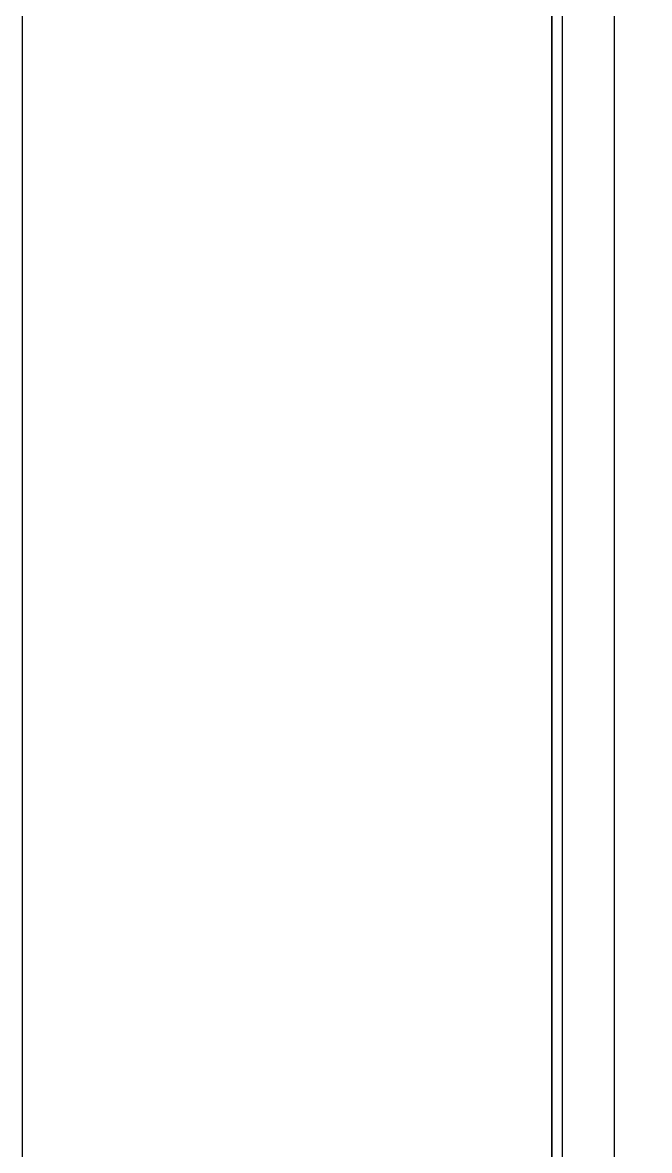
# Model space of a CAD drawing. Extents: x -3080 to 28500, y -1326 to 31609.
# Drawn here: x 6542.5 to 6584, y 26334 to 26408.6 of the extents above; entities that cross this region are included whole.
import ezdxf
from ezdxf.xclip import XClip

# ---------------------------------------------------------------- set-up
doc = ezdxf.new("R2010")
doc.units = 0
doc.header["$LTSCALE"] = 100
doc.header["$XCLIPFRAME"] = 2
doc.linetypes.add('188K-SM-07-F10-MECH-CR PIPE-Y2257103$0$F14P7-SM-08-FNN-(16)_CHEM_140725$0$HIDDEN', pattern=[9.525, 6.35, -3.175])
for name, color, linetype in [('0-xref', 8, 'Continuous'), ('188K-SM-07-F10-MECH-CR PIPE-Y2257103$0$SH-LINE-130', 2, 'Continuous'), ('188K-SM-07-F10-MECH-CR PIPE-Y2257103$0$X-S-FAB_SL ALL$0$BEAM-S', 2, 'Continuous')]:
    doc.layers.add(name, color=color, linetype=linetype)

# ---------------------------------------------------------------- blocks, each defined once
blk = doc.blocks.new('*U1541')
at = {"color": 241}
blk.add_lwpolyline([(17.5, 50), (-17.5, 50), (-17.5, 337.5), (17.5, 337.5)], close=True, dxfattribs=at)
blk = doc.blocks.new('188K-SM-07-F10-MECH-CR PIPE-Y2257103$0$X-S-FAB_SL ALL')
at = {"layer": '188K-SM-07-F10-MECH-CR PIPE-Y2257103$0$X-S-FAB_SL ALL$0$BEAM-S'}
blk.add_blockref('*U1541', (2086.479, -73086.477), dxfattribs=at)
blk = doc.blocks.new('188K-SM-07-F10-MECH-CR PIPE-Y2257103$0$CDS-CVD')
at = {"layer": '188K-SM-07-F10-MECH-CR PIPE-Y2257103$0$SH-LINE-130', "linetype": '188K-SM-07-F10-MECH-CR PIPE-Y2257103$0$F14P7-SM-08-FNN-(16)_CHEM_140725$0$HIDDEN'}
blk.add_line((6578.2, -73013.977, 0), (6578.2, -72789.777, 0), dxfattribs=at)
at = {"layer": '188K-SM-07-F10-MECH-CR PIPE-Y2257103$0$SH-LINE-130', "ltscale": 0.1}
for points in [[(6577.5, -73013.977), (6577.5, -72789.777), (6581.63, -72789.777), (6581.63, -73013.977)], [(6585.76, -73013.977), (6585.76, -72789.777), (6581.63, -72789.777), (6581.63, -73013.977)]]:
    blk.add_lwpolyline(points, close=True, dxfattribs=at)
blk = doc.blocks.new('188K-SM-07-F10-MECH-CR PIPE-Y2257103')
ref = blk.add_blockref('188K-SM-07-F10-MECH-CR PIPE-Y2257103$0$X-S-FAB_SL ALL', (4473.521, 99334.763))
XClip(ref).set_block_clipping_path([(-7553.4648570136, -75341.9369645483), (24026.2025623869, -67725.7696244382)])
blk.add_blockref('188K-SM-07-F10-MECH-CR PIPE-Y2257103$0$CDS-CVD', (0, 99334.763))

msp = doc.modelspace()

# ---------------------------------------------------------------- block references
at = {"layer": '0-xref'}
msp.add_blockref('188K-SM-07-F10-MECH-CR PIPE-Y2257103', (0, 0), dxfattribs=at)

doc.saveas('drawing.dxf')
